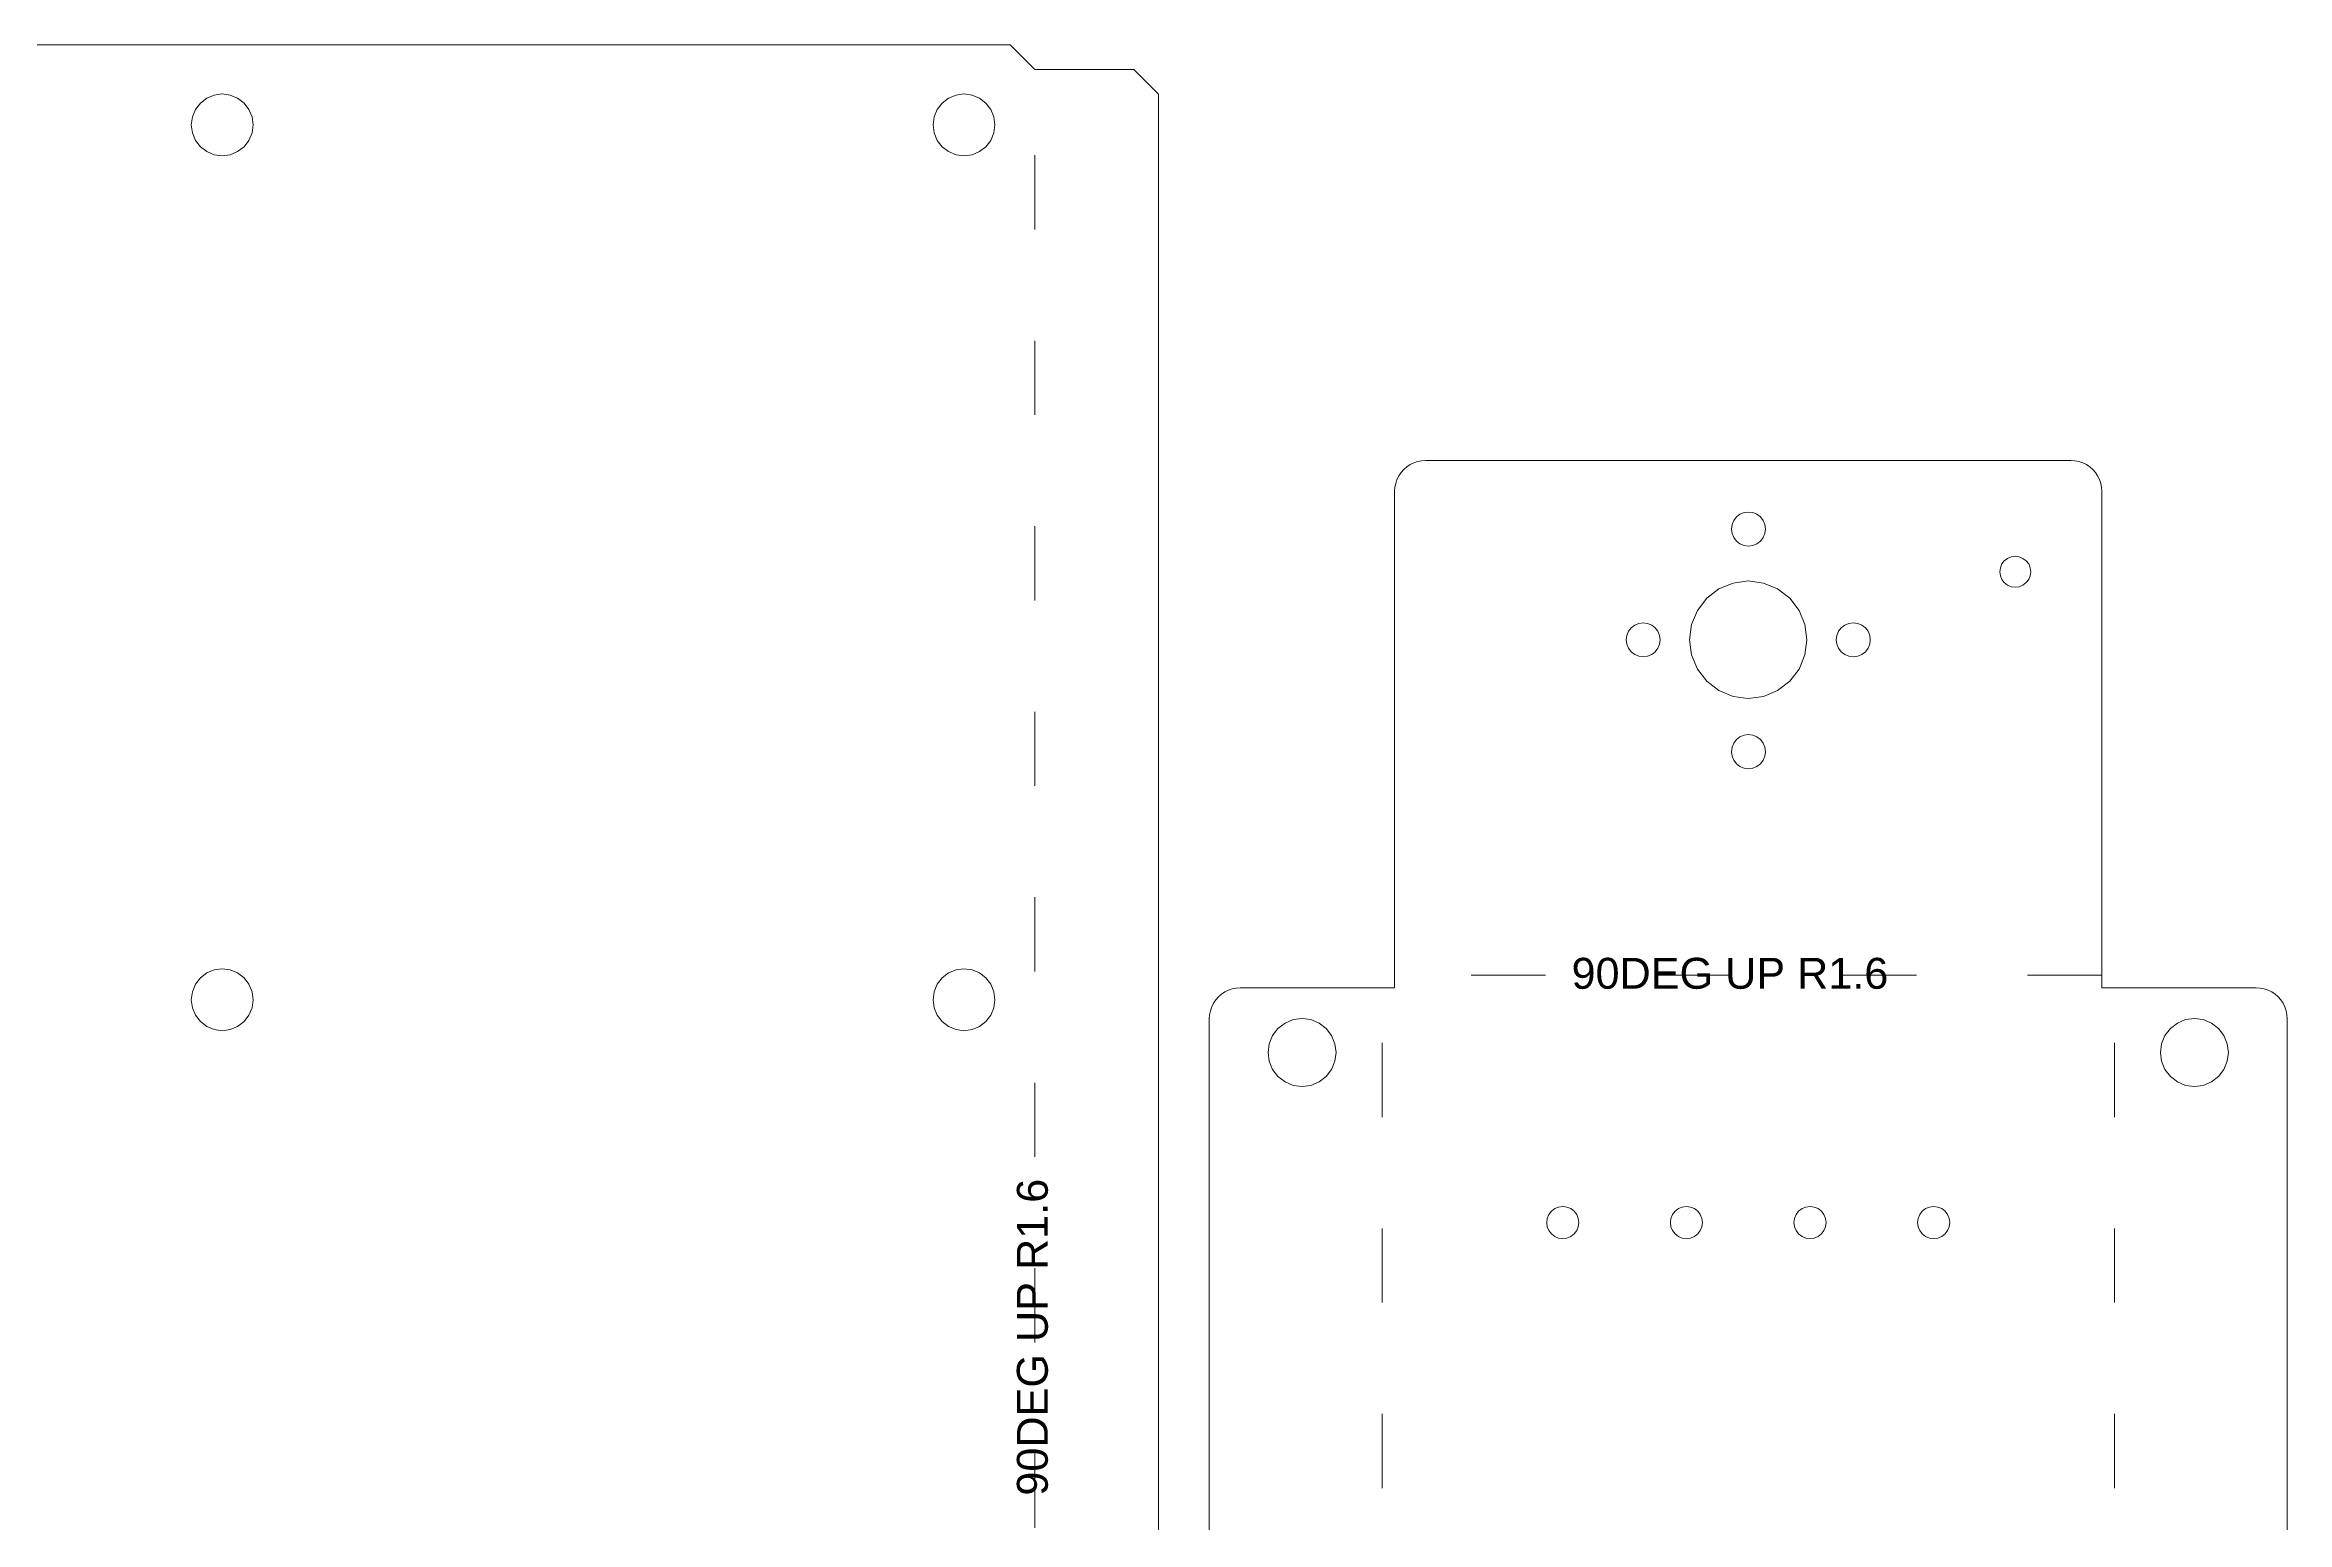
# Model space of a CAD drawing. Extents: x -21 to 705, y 870 to 3200.
# Drawn here: x 342.7 to 705.5, y 2055.7 to 2294.6 of the extents above; entities that cross this region are included whole.
import ezdxf

# ---------------------------------------------------------------- set-up
doc = ezdxf.new("R2010")
doc.units = 0
doc.linetypes.add('ACAD_ISO03W100', pattern=[30, 12, -18])
doc.layers.get('0').update_dxf_attribs({"lineweight": 25, "true_color": 0xffffff})
doc.layers.add('Layer0', color=7, linetype='BYLAYER', lineweight=5)
doc.styles.add('textstyle26', font='')
doc.styles.add('textstyle6', font='')
doc.styles.get('textstyle26').set_extended_font_data('Arial')
doc.styles.get('textstyle6').set_extended_font_data('Arial')

msp = doc.modelspace()

# ---------------------------------------------------------------- linework, layer by layer
at = {"layer": 'Layer0'}
for p, q in [((498.9, 2294.61), (4, 2294.61)), ((498.9, 2294.61), (502.9, 2290.61)), ((502.9, 2290.61), (518.9, 2290.61)), ((518.9, 2290.61), (522.9, 2286.61)), ((367.91, 2285.2), (368.94, 2286)), ((368.94, 2286), (370.15, 2286.5)), ((370.15, 2286.5), (371.44, 2286.67)), ((371.44, 2286.67), (372.74, 2286.5)), ((372.74, 2286.5), (373.94, 2286)), ((373.94, 2286), (374.98, 2285.2)), ((487.91, 2285.2), (488.94, 2286)), ((488.94, 2286), (490.15, 2286.5)), ((490.15, 2286.5), (491.44, 2286.67)), ((491.44, 2286.67), (492.74, 2286.5)), ((492.74, 2286.5), (493.94, 2286)), ((493.94, 2286), (494.98, 2285.2)), ((522.9, 2286.61), (522.9, 1848.77)), ((366.44, 2281.67), (366.61, 2282.96)), ((366.61, 2282.96), (367.11, 2284.17)), ((367.11, 2284.17), (367.91, 2285.2)), ((374.98, 2285.2), (375.77, 2284.17)), ((375.77, 2284.17), (376.27, 2282.96)), ((376.27, 2282.96), (376.44, 2281.67)), ((486.44, 2281.67), (486.61, 2282.96)), ((486.61, 2282.96), (487.11, 2284.17)), ((487.11, 2284.17), (487.91, 2285.2)), ((494.98, 2285.2), (495.77, 2284.17)), ((495.77, 2284.17), (496.27, 2282.96)), ((496.27, 2282.96), (496.44, 2281.67)), ((366.61, 2280.37), (366.44, 2281.67)), ((367.11, 2279.17), (366.61, 2280.37)), ((367.91, 2278.13), (367.11, 2279.17)), ((368.94, 2277.34), (367.91, 2278.13)), ((374.98, 2278.13), (373.94, 2277.34)), ((375.77, 2279.17), (374.98, 2278.13)), ((376.27, 2280.37), (375.77, 2279.17)), ((376.44, 2281.67), (376.27, 2280.37)), ((486.61, 2280.37), (486.44, 2281.67)), ((487.11, 2279.17), (486.61, 2280.37)), ((487.91, 2278.13), (487.11, 2279.17)), ((488.94, 2277.34), (487.91, 2278.13)), ((494.98, 2278.13), (493.94, 2277.34)), ((495.77, 2279.17), (494.98, 2278.13)), ((496.27, 2280.37), (495.77, 2279.17)), ((496.44, 2281.67), (496.27, 2280.37)), ((370.15, 2276.84), (368.94, 2277.34)), ((371.44, 2276.67), (370.15, 2276.84)), ((372.74, 2276.84), (371.44, 2276.67)), ((373.94, 2277.34), (372.74, 2276.84)), ((490.15, 2276.84), (488.94, 2277.34)), ((491.44, 2276.67), (490.15, 2276.84)), ((492.74, 2276.84), (491.44, 2276.67)), ((493.94, 2277.34), (492.74, 2276.84)), ((565.46, 2227.36), (564.82, 2227.23)), ((566.11, 2227.41), (565.46, 2227.36)), ((670.51, 2227.41), (566.11, 2227.41)), ((671.16, 2227.36), (670.51, 2227.41)), ((671.81, 2227.23), (671.16, 2227.36)), ((561.28, 2223.7), (561.15, 2223.06)), ((561.49, 2224.32), (561.28, 2223.7)), ((561.78, 2224.91), (561.49, 2224.32)), ((562.14, 2225.45), (561.78, 2224.91)), ((562.58, 2225.94), (562.14, 2225.45)), ((563.07, 2226.37), (562.58, 2225.94)), ((563.61, 2226.74), (563.07, 2226.37)), ((564.2, 2227.02), (563.61, 2226.74)), ((564.82, 2227.23), (564.2, 2227.02)), ((672.42, 2227.02), (671.81, 2227.23)), ((673.01, 2226.74), (672.42, 2227.02)), ((673.55, 2226.37), (673.01, 2226.74)), ((674.05, 2225.94), (673.55, 2226.37)), ((674.48, 2225.45), (674.05, 2225.94)), ((674.84, 2224.91), (674.48, 2225.45)), ((675.13, 2224.32), (674.84, 2224.91)), ((675.34, 2223.7), (675.13, 2224.32)), ((675.47, 2223.06), (675.34, 2223.7)), ((561.15, 2223.06), (561.11, 2222.41)), ((561.11, 2144.16), (561.11, 2222.41)), ((675.51, 2222.41), (675.47, 2223.06)), ((675.51, 2222.41), (675.51, 2144.16)), ((615.69, 2217.03), (615.59, 2216.31)), ((615.96, 2217.69), (615.69, 2217.03)), ((616.4, 2218.26), (615.96, 2217.69)), ((616.97, 2218.7), (616.4, 2218.26)), ((617.63, 2218.97), (616.97, 2218.7)), ((618.34, 2219.06), (617.63, 2218.97)), ((619.06, 2218.97), (618.34, 2219.06)), ((619.72, 2218.7), (619.06, 2218.97)), ((620.29, 2218.26), (619.72, 2218.7)), ((620.73, 2217.69), (620.29, 2218.26)), ((621, 2217.03), (620.73, 2217.69)), ((621.09, 2216.31), (621, 2217.03)), ((615.59, 2216.31), (615.69, 2215.6)), ((615.69, 2215.6), (615.96, 2214.94)), ((615.96, 2214.94), (616.4, 2214.37)), ((616.4, 2214.37), (616.97, 2213.93)), ((616.97, 2213.93), (617.63, 2213.66)), ((617.63, 2213.66), (618.34, 2213.56)), ((618.34, 2213.56), (619.06, 2213.66)), ((619.06, 2213.66), (619.72, 2213.93)), ((619.72, 2213.93), (620.29, 2214.37)), ((620.29, 2214.37), (620.73, 2214.94)), ((620.73, 2214.94), (621, 2215.6)), ((621, 2215.6), (621.09, 2216.31)), ((659.01, 2209.41), (659.1, 2210.05)), ((659.1, 2208.76), (659.01, 2209.41)), ((659.1, 2210.05), (659.35, 2210.66)), ((659.35, 2210.66), (659.74, 2211.17)), ((659.74, 2211.17), (660.26, 2211.57)), ((660.26, 2211.57), (660.86, 2211.82)), ((660.86, 2211.82), (661.51, 2211.91)), ((661.51, 2211.91), (662.16, 2211.82)), ((662.16, 2211.82), (662.76, 2211.57)), ((662.76, 2211.57), (663.28, 2211.17)), ((663.28, 2211.17), (663.68, 2210.66)), ((663.68, 2210.66), (663.93, 2210.05)), ((663.93, 2210.05), (664.01, 2209.41)), ((664.01, 2209.41), (663.93, 2208.76)), ((613.56, 2206.63), (611.59, 2205.12)), ((615.85, 2207.58), (613.56, 2206.63)), ((618.31, 2207.91), (615.85, 2207.58)), ((620.77, 2207.58), (618.31, 2207.91)), ((623.06, 2206.63), (620.77, 2207.58)), ((625.03, 2205.12), (623.06, 2206.63)), ((659.35, 2208.16), (659.1, 2208.76)), ((659.74, 2207.64), (659.35, 2208.16)), ((660.26, 2207.24), (659.74, 2207.64)), ((660.86, 2206.99), (660.26, 2207.24)), ((661.51, 2206.91), (660.86, 2206.99)), ((662.16, 2206.99), (661.51, 2206.91)), ((662.76, 2207.24), (662.16, 2206.99)), ((663.28, 2207.64), (662.76, 2207.24)), ((663.68, 2208.16), (663.28, 2207.64)), ((663.93, 2208.76), (663.68, 2208.16)), ((610.08, 2203.16), (609.13, 2200.86)), ((611.59, 2205.12), (610.08, 2203.16)), ((626.54, 2203.16), (625.03, 2205.12)), ((627.49, 2200.86), (626.54, 2203.16)), ((598.65, 2199.12), (598.56, 2198.41)), ((598.56, 2198.41), (598.65, 2197.69)), ((598.93, 2199.78), (598.65, 2199.12)), ((599.37, 2200.35), (598.93, 2199.78)), ((599.94, 2200.79), (599.37, 2200.35)), ((600.6, 2201.06), (599.94, 2200.79)), ((601.31, 2201.16), (600.6, 2201.06)), ((602.02, 2201.06), (601.31, 2201.16)), ((602.69, 2200.79), (602.02, 2201.06)), ((603.26, 2200.35), (602.69, 2200.79)), ((603.69, 2199.78), (603.26, 2200.35)), ((603.97, 2199.12), (603.69, 2199.78)), ((604.06, 2198.41), (603.97, 2199.12)), ((603.97, 2197.69), (604.06, 2198.41)), ((609.13, 2200.86), (608.81, 2198.41)), ((608.81, 2198.41), (609.13, 2195.95)), ((627.81, 2198.41), (627.49, 2200.86)), ((627.49, 2195.95), (627.81, 2198.41)), ((632.65, 2199.12), (632.56, 2198.41)), ((632.56, 2198.41), (632.65, 2197.69)), ((632.93, 2199.78), (632.65, 2199.12)), ((633.37, 2200.35), (632.93, 2199.78)), ((633.94, 2200.79), (633.37, 2200.35)), ((634.6, 2201.06), (633.94, 2200.79)), ((635.31, 2201.16), (634.6, 2201.06)), ((636.02, 2201.06), (635.31, 2201.16)), ((636.69, 2200.79), (636.02, 2201.06)), ((637.26, 2200.35), (636.69, 2200.79)), ((637.69, 2199.78), (637.26, 2200.35)), ((637.97, 2199.12), (637.69, 2199.78)), ((638.06, 2198.41), (637.97, 2199.12)), ((637.97, 2197.69), (638.06, 2198.41)), ((598.65, 2197.69), (598.93, 2197.03)), ((598.93, 2197.03), (599.37, 2196.46)), ((599.37, 2196.46), (599.94, 2196.02)), ((599.94, 2196.02), (600.6, 2195.75)), ((600.6, 2195.75), (601.31, 2195.66)), ((601.31, 2195.66), (602.02, 2195.75)), ((602.02, 2195.75), (602.69, 2196.02)), ((602.69, 2196.02), (603.26, 2196.46)), ((603.26, 2196.46), (603.69, 2197.03)), ((603.69, 2197.03), (603.97, 2197.69)), ((609.13, 2195.95), (610.08, 2193.66)), ((626.54, 2193.66), (627.49, 2195.95)), ((632.65, 2197.69), (632.93, 2197.03)), ((632.93, 2197.03), (633.37, 2196.46)), ((633.37, 2196.46), (633.94, 2196.02)), ((633.94, 2196.02), (634.6, 2195.75)), ((634.6, 2195.75), (635.31, 2195.66)), ((635.31, 2195.66), (636.02, 2195.75)), ((636.02, 2195.75), (636.69, 2196.02)), ((636.69, 2196.02), (637.26, 2196.46)), ((637.26, 2196.46), (637.69, 2197.03)), ((637.69, 2197.03), (637.97, 2197.69)), ((610.08, 2193.66), (611.59, 2191.69)), ((611.59, 2191.69), (613.56, 2190.18)), ((623.06, 2190.18), (625.03, 2191.69)), ((625.03, 2191.69), (626.54, 2193.66)), ((613.56, 2190.18), (615.85, 2189.23)), ((615.85, 2189.23), (618.31, 2188.91)), ((618.31, 2188.91), (620.77, 2189.23)), ((620.77, 2189.23), (623.06, 2190.18)), ((615.69, 2181.03), (615.59, 2180.31)), ((615.59, 2180.31), (615.69, 2179.6)), ((615.96, 2181.69), (615.69, 2181.03)), ((616.4, 2182.26), (615.96, 2181.69)), ((616.97, 2182.7), (616.4, 2182.26)), ((617.63, 2182.97), (616.97, 2182.7)), ((618.34, 2183.06), (617.63, 2182.97)), ((619.06, 2182.97), (618.34, 2183.06)), ((619.72, 2182.7), (619.06, 2182.97)), ((620.29, 2182.26), (619.72, 2182.7)), ((620.73, 2181.69), (620.29, 2182.26)), ((621, 2181.03), (620.73, 2181.69)), ((621.09, 2180.31), (621, 2181.03)), ((621, 2179.6), (621.09, 2180.31)), ((615.69, 2179.6), (615.96, 2178.94)), ((615.96, 2178.94), (616.4, 2178.37)), ((616.4, 2178.37), (616.97, 2177.93)), ((616.97, 2177.93), (617.63, 2177.66)), ((617.63, 2177.66), (618.34, 2177.56)), ((618.34, 2177.56), (619.06, 2177.66)), ((619.06, 2177.66), (619.72, 2177.93)), ((619.72, 2177.93), (620.29, 2178.37)), ((620.29, 2178.37), (620.73, 2178.94)), ((620.73, 2178.94), (621, 2179.6)), ((367.91, 2143.72), (368.94, 2144.52)), ((368.94, 2144.52), (370.15, 2145.02)), ((370.15, 2145.02), (371.44, 2145.19)), ((371.44, 2145.19), (372.74, 2145.02)), ((372.74, 2145.02), (373.94, 2144.52)), ((373.94, 2144.52), (374.98, 2143.72)), ((487.91, 2143.72), (488.94, 2144.52)), ((488.94, 2144.52), (490.15, 2145.02)), ((490.15, 2145.02), (491.44, 2145.19)), ((491.44, 2145.19), (492.74, 2145.02)), ((492.74, 2145.02), (493.94, 2144.52)), ((493.94, 2144.52), (494.98, 2143.72)), ((561.11, 2142.12), (561.11, 2144.16)), ((675.51, 2144.16), (675.51, 2142.12)), ((366.44, 2140.19), (366.61, 2141.48)), ((366.61, 2141.48), (367.11, 2142.69)), ((367.11, 2142.69), (367.91, 2143.72)), ((374.98, 2143.72), (375.77, 2142.69)), ((375.77, 2142.69), (376.27, 2141.48)), ((376.27, 2141.48), (376.44, 2140.19)), ((486.44, 2140.19), (486.61, 2141.48)), ((486.61, 2141.48), (487.11, 2142.69)), ((487.11, 2142.69), (487.91, 2143.72)), ((494.98, 2143.72), (495.77, 2142.69)), ((495.77, 2142.69), (496.27, 2141.48)), ((496.27, 2141.48), (496.44, 2140.19)), ((532.59, 2140.66), (532.16, 2140.16)), ((533.08, 2141.09), (532.59, 2140.66)), ((533.63, 2141.45), (533.08, 2141.09)), ((534.21, 2141.74), (533.63, 2141.45)), ((534.83, 2141.95), (534.21, 2141.74)), ((535.47, 2142.08), (534.83, 2141.95)), ((536.13, 2142.12), (535.47, 2142.08)), ((536.13, 2142.12), (559.07, 2142.12)), ((559.07, 2142.12), (561.11, 2142.12)), ((675.51, 2142.12), (677.55, 2142.12)), ((700.5, 2142.12), (677.55, 2142.12)), ((700.5, 2142.12), (701.15, 2142.08)), ((701.15, 2142.08), (701.79, 2141.95)), ((701.79, 2141.95), (702.41, 2141.74)), ((702.41, 2141.74), (703, 2141.45)), ((703, 2141.45), (703.54, 2141.09)), ((703.54, 2141.09), (704.03, 2140.66)), ((704.03, 2140.66), (704.46, 2140.16)), ((366.61, 2138.89), (366.44, 2140.19)), ((367.11, 2137.69), (366.61, 2138.89)), ((367.91, 2136.65), (367.11, 2137.69)), ((368.94, 2135.86), (367.91, 2136.65)), ((374.98, 2136.65), (373.94, 2135.86)), ((375.77, 2137.69), (374.98, 2136.65)), ((376.27, 2138.89), (375.77, 2137.69)), ((376.44, 2140.19), (376.27, 2138.89)), ((486.61, 2138.89), (486.44, 2140.19)), ((487.11, 2137.69), (486.61, 2138.89)), ((487.91, 2136.65), (487.11, 2137.69)), ((488.94, 2135.86), (487.91, 2136.65)), ((494.98, 2136.65), (493.94, 2135.86)), ((495.77, 2137.69), (494.98, 2136.65)), ((496.27, 2138.89), (495.77, 2137.69)), ((496.44, 2140.19), (496.27, 2138.89)), ((531.17, 2137.77), (531.13, 2137.12)), ((531.13, 2137.12), (531.13, 1641.21)), ((531.3, 2138.42), (531.17, 2137.77)), ((531.51, 2139.03), (531.3, 2138.42)), ((531.8, 2139.62), (531.51, 2139.03)), ((532.16, 2140.16), (531.8, 2139.62)), ((544.7, 2136.98), (543.38, 2136.43)), ((546.13, 2137.16), (544.7, 2136.98)), ((547.55, 2136.98), (546.13, 2137.16)), ((548.88, 2136.43), (547.55, 2136.98)), ((687.75, 2136.43), (689.07, 2136.98)), ((689.07, 2136.98), (690.5, 2137.16)), ((690.5, 2137.16), (691.92, 2136.98)), ((691.92, 2136.98), (693.25, 2136.43)), ((704.46, 2140.16), (704.83, 2139.62)), ((704.83, 2139.62), (705.11, 2139.03)), ((705.11, 2139.03), (705.32, 2138.42)), ((705.32, 2138.42), (705.45, 2137.77)), ((705.45, 2137.77), (705.5, 2137.12)), ((705.5, 2137.12), (705.5, 1641.21)), ((370.15, 2135.36), (368.94, 2135.86)), ((371.44, 2135.19), (370.15, 2135.36)), ((372.74, 2135.36), (371.44, 2135.19)), ((373.94, 2135.86), (372.74, 2135.36)), ((490.15, 2135.36), (488.94, 2135.86)), ((491.44, 2135.19), (490.15, 2135.36)), ((492.74, 2135.36), (491.44, 2135.19)), ((493.94, 2135.86), (492.74, 2135.36)), ((540.81, 2133.09), (540.63, 2131.66)), ((541.36, 2134.41), (540.81, 2133.09)), ((542.24, 2135.55), (541.36, 2134.41)), ((543.38, 2136.43), (542.24, 2135.55)), ((550.02, 2135.55), (548.88, 2136.43)), ((550.89, 2134.41), (550.02, 2135.55)), ((551.44, 2133.09), (550.89, 2134.41)), ((551.63, 2131.66), (551.44, 2133.09)), ((685, 2131.66), (685.18, 2133.09)), ((685.18, 2133.09), (685.73, 2134.41)), ((685.73, 2134.41), (686.61, 2135.55)), ((686.61, 2135.55), (687.75, 2136.43)), ((693.25, 2136.43), (694.38, 2135.55)), ((694.38, 2135.55), (695.26, 2134.41)), ((695.26, 2134.41), (695.81, 2133.09)), ((695.81, 2133.09), (696, 2131.66)), ((540.63, 2131.66), (540.81, 2130.24)), ((540.81, 2130.24), (541.36, 2128.91)), ((550.89, 2128.91), (551.44, 2130.24)), ((551.44, 2130.24), (551.63, 2131.66)), ((685.18, 2130.24), (685, 2131.66)), ((685.73, 2128.91), (685.18, 2130.24)), ((695.81, 2130.24), (695.26, 2128.91)), ((696, 2131.66), (695.81, 2130.24)), ((541.36, 2128.91), (542.24, 2127.77)), ((542.24, 2127.77), (543.38, 2126.9)), ((543.38, 2126.9), (544.7, 2126.35)), ((544.7, 2126.35), (546.13, 2126.16)), ((546.13, 2126.16), (547.55, 2126.35)), ((547.55, 2126.35), (548.88, 2126.9)), ((548.88, 2126.9), (550.02, 2127.77)), ((550.02, 2127.77), (550.89, 2128.91)), ((686.61, 2127.77), (685.73, 2128.91)), ((687.75, 2126.9), (686.61, 2127.77)), ((689.07, 2126.35), (687.75, 2126.9)), ((690.5, 2126.16), (689.07, 2126.35)), ((691.92, 2126.35), (690.5, 2126.16)), ((693.25, 2126.9), (691.92, 2126.35)), ((694.38, 2127.77), (693.25, 2126.9)), ((695.26, 2128.91), (694.38, 2127.77)), ((585.71, 2104.16), (585.8, 2104.84)), ((585.8, 2103.49), (585.71, 2104.16)), ((585.8, 2104.84), (586.06, 2105.46)), ((586.06, 2105.46), (586.47, 2106)), ((586.47, 2106), (587.01, 2106.41)), ((587.01, 2106.41), (587.64, 2106.67)), ((587.64, 2106.67), (588.31, 2106.76)), ((588.31, 2106.76), (588.98, 2106.67)), ((588.98, 2106.67), (589.61, 2106.41)), ((589.61, 2106.41), (590.15, 2106)), ((590.15, 2106), (590.56, 2105.46)), ((590.56, 2105.46), (590.82, 2104.84)), ((590.82, 2104.84), (590.91, 2104.16)), ((590.91, 2104.16), (590.82, 2103.49)), ((605.71, 2104.16), (605.8, 2104.84)), ((605.8, 2103.49), (605.71, 2104.16)), ((605.8, 2104.84), (606.06, 2105.46)), ((606.06, 2105.46), (606.47, 2106)), ((606.47, 2106), (607.01, 2106.41)), ((607.01, 2106.41), (607.64, 2106.67)), ((607.64, 2106.67), (608.31, 2106.76)), ((608.31, 2106.76), (608.98, 2106.67)), ((608.98, 2106.67), (609.61, 2106.41)), ((609.61, 2106.41), (610.15, 2106)), ((610.15, 2106), (610.56, 2105.46)), ((610.56, 2105.46), (610.82, 2104.84)), ((610.82, 2104.84), (610.91, 2104.16)), ((610.91, 2104.16), (610.82, 2103.49)), ((625.71, 2104.16), (625.8, 2104.84)), ((625.8, 2103.49), (625.71, 2104.16)), ((625.8, 2104.84), (626.06, 2105.46)), ((626.06, 2105.46), (626.47, 2106)), ((626.47, 2106), (627.01, 2106.41)), ((627.01, 2106.41), (627.64, 2106.67)), ((627.64, 2106.67), (628.31, 2106.76)), ((628.31, 2106.76), (628.98, 2106.67)), ((628.98, 2106.67), (629.61, 2106.41)), ((629.61, 2106.41), (630.15, 2106)), ((630.15, 2106), (630.56, 2105.46)), ((630.56, 2105.46), (630.82, 2104.84)), ((630.82, 2104.84), (630.91, 2104.16)), ((630.91, 2104.16), (630.82, 2103.49)), ((645.71, 2104.16), (645.8, 2104.84)), ((645.8, 2103.49), (645.71, 2104.16)), ((645.8, 2104.84), (646.06, 2105.46)), ((646.06, 2105.46), (646.47, 2106)), ((646.47, 2106), (647.01, 2106.41)), ((647.01, 2106.41), (647.64, 2106.67)), ((647.64, 2106.67), (648.31, 2106.76)), ((648.31, 2106.76), (648.98, 2106.67)), ((648.98, 2106.67), (649.61, 2106.41)), ((649.61, 2106.41), (650.15, 2106)), ((650.15, 2106), (650.56, 2105.46)), ((650.56, 2105.46), (650.82, 2104.84)), ((650.82, 2104.84), (650.91, 2104.16)), ((650.91, 2104.16), (650.82, 2103.49)), ((586.06, 2102.86), (585.8, 2103.49)), ((586.47, 2102.32), (586.06, 2102.86)), ((587.01, 2101.91), (586.47, 2102.32)), ((587.64, 2101.65), (587.01, 2101.91)), ((588.31, 2101.56), (587.64, 2101.65)), ((588.98, 2101.65), (588.31, 2101.56)), ((589.61, 2101.91), (588.98, 2101.65)), ((590.15, 2102.32), (589.61, 2101.91)), ((590.56, 2102.86), (590.15, 2102.32)), ((590.82, 2103.49), (590.56, 2102.86)), ((606.06, 2102.86), (605.8, 2103.49)), ((606.47, 2102.32), (606.06, 2102.86)), ((607.01, 2101.91), (606.47, 2102.32)), ((607.64, 2101.65), (607.01, 2101.91)), ((608.31, 2101.56), (607.64, 2101.65)), ((608.98, 2101.65), (608.31, 2101.56)), ((609.61, 2101.91), (608.98, 2101.65)), ((610.15, 2102.32), (609.61, 2101.91)), ((610.56, 2102.86), (610.15, 2102.32)), ((610.82, 2103.49), (610.56, 2102.86)), ((626.06, 2102.86), (625.8, 2103.49)), ((626.47, 2102.32), (626.06, 2102.86)), ((627.01, 2101.91), (626.47, 2102.32)), ((627.64, 2101.65), (627.01, 2101.91)), ((628.31, 2101.56), (627.64, 2101.65)), ((628.98, 2101.65), (628.31, 2101.56)), ((629.61, 2101.91), (628.98, 2101.65)), ((630.15, 2102.32), (629.61, 2101.91)), ((630.56, 2102.86), (630.15, 2102.32)), ((630.82, 2103.49), (630.56, 2102.86)), ((646.06, 2102.86), (645.8, 2103.49)), ((646.47, 2102.32), (646.06, 2102.86)), ((647.01, 2101.91), (646.47, 2102.32)), ((647.64, 2101.65), (647.01, 2101.91)), ((648.31, 2101.56), (647.64, 2101.65)), ((648.98, 2101.65), (648.31, 2101.56)), ((649.61, 2101.91), (648.98, 2101.65)), ((650.15, 2102.32), (649.61, 2101.91)), ((650.56, 2102.86), (650.15, 2102.32)), ((650.82, 2103.49), (650.56, 2102.86))]:
    msp.add_line(p, q, dxfattribs=at)
at = {"layer": 'Layer0', "color": 2, "linetype": 'ACAD_ISO03W100', "true_color": 0xffff00}
for p, q in [((502.9, 1844.77), (502.9, 2290.61)), ((675.51, 2144.16), (561.11, 2144.16)), ((559.07, 1641.21), (559.07, 2142.12)), ((677.55, 1641.21), (677.55, 2142.12))]:
    msp.add_line(p, q, dxfattribs=at)

# ---------------------------------------------------------------- texts
at = {"insert": (589.73, 2146.97), "char_height": 1, "attachment_point": 1, "style": 'textstyle26'}
msp.add_mtext('\\H5;90DEG UP R1.6', dxfattribs=at)
at = {"insert": (500, 2060), "char_height": 1, "attachment_point": 1, "rotation": 90, "style": 'textstyle6'}
msp.add_mtext('\\H5;90DEG UP R1.6', dxfattribs=at)

doc.saveas('drawing.dxf')
